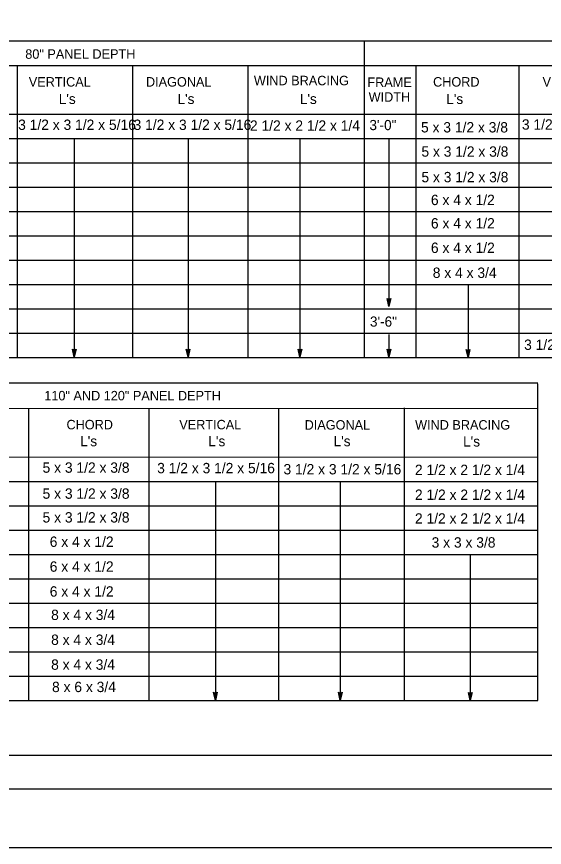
# Model space of a CAD drawing. Extents: x -894 to 866, y -472 to 714.
# Drawn here: x -232 to 158, y -472 to 142 of the extents above; entities that cross this region are included whole.
import ezdxf

# ---------------------------------------------------------------- set-up
doc = ezdxf.new("R2010")
doc.units = 0
for name, color, linetype in [('border_PLOTTING-ELEMENTS', 7, 'Continuous'), ('border_rw_22x34_Cut_Lines', 7, 'Continuous'), ('border_SHEET', 7, 'Continuous'), ('tcd_SIGN-QTY-TABLE', 7, 'Continuous')]:
    doc.layers.add(name, color=color, linetype=linetype)

msp = doc.modelspace()

# ---------------------------------------------------------------- linework, layer by layer
at = {"layer": 'border_PLOTTING-ELEMENTS'}
for points in [[(-894.04, -472.44), (865.96, -472.44), (865.96, 713.56), (-894.04, 713.56)], [(-864.04, 670.56), (835.96, 670.56), (835.96, -429.44), (-864.04, -429.44)]]:
    msp.add_lwpolyline(points, close=True, dxfattribs=at)
at = {"layer": 'border_rw_22x34_Cut_Lines'}
msp.add_lwpolyline([(-864.04, 670.56), (835.96, 670.56), (835.96, -429.44), (-864.04, -429.44)], close=True, dxfattribs=at)
at = {"layer": 'border_SHEET'}
msp.add_line((810.96, -404.44), (-814.04, -404.44), dxfattribs=at)
at = {"layer": 'tcd_SIGN-QTY-TABLE'}
for p, q in [((-804.63, 123.77), (410.36, 123.77)), ((24.69, -110.11), (24.69, 123.89)), ((-709.63, 105.77), (410.36, 105.54)), ((-231.8, -110.11), (-231.8, 105.89)), ((-146.41, -110.11), (-146.41, 105.89)), ((-61.3, -110.11), (-61.3, 105.89)), ((62.93, -110.11), (62.93, 105.89)), ((139.06, -110.11), (139.06, 105.89)), ((-804.63, 69.77), (410.36, 69.54)), ((-804.63, 51.77), (410.36, 51.54)), ((-189.8, 51.66), (-189.8, -110.11)), ((-105.72, 51.64), (-105.72, -110.11)), ((-23.08, 51.62), (-23.08, -110.11)), ((42.73, 51.62), (42.73, -71.26)), ((-804.63, 33.77), (410.36, 33.54)), ((-804.63, 15.77), (410.36, 15.54)), ((-804.63, -2.23), (410.36, -2.46)), ((-804.63, -20.23), (410.36, -20.46)), ((-804.63, -38.23), (410.36, -38.46)), ((-804.63, -56.23), (410.36, -56.46)), ((101.18, -56.46), (101.18, -110.4)), ((42.73, -72.66), (41.4, -66.66)), ((41.4, -66.66), (41.4, -66.66)), ((41.4, -66.66), (42.73, -67.46)), ((42.73, -71.27), (41.76, -66.89)), ((42.73, -69.9), (42.11, -67.07)), ((42.74, -68.51), (42.47, -67.31)), ((42.73, -67.46), (44.07, -66.66)), ((44.07, -66.66), (42.73, -72.66)), ((43.72, -66.88), (42.73, -71.28)), ((43.36, -67.11), (42.73, -69.9)), ((43.01, -67.29), (42.74, -68.51)), ((44.07, -66.66), (44.07, -66.66)), ((42.73, -72.66), (42.73, -72.66)), ((-804.63, -74.23), (410.36, -74.46)), ((-804.63, -92.23), (410.36, -92.46)), ((42.73, -93.28), (42.73, -110.11)), ((-189.8, -110.11), (-191.13, -104.11)), ((-191.13, -104.11), (-191.13, -104.11)), ((-191.13, -104.11), (-189.8, -104.91)), ((-189.8, -108.72), (-190.77, -104.34)), ((-189.8, -104.91), (-188.46, -104.11)), ((-188.46, -104.11), (-189.8, -110.11)), ((-188.81, -104.33), (-189.8, -108.73)), ((-188.46, -104.11), (-188.46, -104.11)), ((-105.72, -110.11), (-107.05, -104.11)), ((-107.05, -104.11), (-107.05, -104.11)), ((-107.05, -104.11), (-105.72, -104.91)), ((-105.73, -108.72), (-106.69, -104.34)), ((-105.72, -104.91), (-104.38, -104.11)), ((-104.38, -104.11), (-105.72, -110.11)), ((-104.74, -104.33), (-105.72, -108.73)), ((-104.38, -104.11), (-104.38, -104.11)), ((-23.08, -110.11), (-24.41, -104.11)), ((-24.41, -104.11), (-24.41, -104.11)), ((-24.41, -104.11), (-23.08, -104.91)), ((-23.08, -108.72), (-24.05, -104.34)), ((-23.08, -104.91), (-21.74, -104.11)), ((-21.74, -104.11), (-23.08, -110.11)), ((-22.09, -104.33), (-23.08, -108.73)), ((-21.74, -104.11), (-21.74, -104.11)), ((42.73, -110.11), (41.4, -104.11)), ((41.4, -104.11), (41.4, -104.11)), ((41.4, -104.11), (42.73, -104.91)), ((42.73, -108.72), (41.76, -104.34)), ((42.73, -104.91), (44.07, -104.11)), ((44.07, -104.11), (42.73, -110.11)), ((43.72, -104.33), (42.73, -108.73)), ((44.07, -104.11), (44.07, -104.11)), ((101.17, -110.35), (99.84, -104.35)), ((99.84, -104.35), (99.84, -104.35)), ((99.84, -104.35), (101.17, -105.15)), ((101.17, -105.15), (102.51, -104.35)), ((102.51, -104.35), (101.17, -110.35)), ((102.51, -104.35), (102.51, -104.35)), ((-804.63, -110.23), (410.36, -110.46)), ((-189.8, -107.35), (-190.42, -104.52)), ((-189.79, -105.97), (-190.06, -104.76)), ((-189.17, -104.56), (-189.8, -107.35)), ((-189.8, -110.11), (-189.8, -110.11)), ((-189.52, -104.74), (-189.79, -105.97)), ((-105.72, -107.35), (-106.35, -104.52)), ((-105.72, -105.97), (-105.99, -104.76)), ((-105.1, -104.56), (-105.72, -107.35)), ((-105.44, -104.74), (-105.72, -105.97)), ((-105.72, -110.11), (-105.72, -110.11)), ((-23.08, -107.35), (-23.7, -104.52)), ((-23.07, -105.97), (-23.34, -104.76)), ((-22.45, -104.56), (-23.08, -107.35)), ((-23.08, -110.11), (-23.08, -110.11)), ((-22.8, -104.74), (-23.07, -105.97)), ((42.73, -107.35), (42.11, -104.52)), ((42.74, -105.97), (42.47, -104.76)), ((43.36, -104.56), (42.73, -107.35)), ((42.73, -110.11), (42.73, -110.11)), ((43.01, -104.74), (42.74, -105.97)), ((101.17, -108.96), (100.2, -104.59)), ((101.17, -107.59), (100.55, -104.76)), ((101.17, -106.21), (100.91, -105)), ((102.16, -104.57), (101.17, -108.97)), ((101.8, -104.8), (101.17, -107.59)), ((101.45, -104.98), (101.17, -106.21)), ((101.17, -110.35), (101.17, -110.35)), ((-804.63, -128.97), (152.69, -128.97)), ((152.69, -363.92), (152.69, -129.69)), ((-704.63, -147.75), (152.69, -147.93)), ((-223.44, -363.7), (-223.44, -147.7)), ((-134.42, -363.7), (-134.42, -147.7)), ((-38.56, -363.7), (-38.56, -147.7)), ((54.19, -363.62), (54.19, -147.62)), ((-804.63, -183.74), (152.69, -183.93)), ((-804.63, -201.74), (152.69, -201.93)), ((-85.52, -201.76), (-85.52, -363.76)), ((6.75, -201.79), (6.75, -363.79)), ((-804.63, -219.74), (152.69, -219.93)), ((-804.63, -237.74), (152.69, -237.93)), ((-804.63, -255.74), (152.69, -255.93)), ((102.83, -255.99), (102.83, -363.99)), ((-804.63, -273.74), (152.69, -273.93)), ((-804.63, -291.74), (152.69, -291.93)), ((-804.63, -309.74), (152.69, -309.93)), ((-804.63, -327.74), (152.69, -327.93)), ((-804.63, -345.74), (152.69, -345.93)), ((-85.52, -363.76), (-86.85, -357.76)), ((-86.85, -357.76), (-86.85, -357.76)), ((-86.85, -357.76), (-85.52, -358.56)), ((-85.53, -362.37), (-86.5, -358)), ((-85.52, -361), (-86.15, -358.17)), ((-85.52, -359.62), (-85.79, -358.41)), ((-85.52, -358.56), (-84.18, -357.76)), ((-84.18, -357.76), (-85.52, -363.76)), ((-84.54, -357.98), (-85.52, -362.38)), ((-84.9, -358.21), (-85.52, -361)), ((-85.25, -358.39), (-85.52, -359.62)), ((-84.18, -357.76), (-84.18, -357.76)), ((6.75, -363.79), (5.42, -357.79)), ((5.42, -357.79), (5.42, -357.79)), ((5.42, -357.79), (6.75, -358.59)), ((6.74, -362.39), (5.78, -358.02)), ((6.75, -361.02), (6.12, -358.2)), ((6.75, -359.64), (6.48, -358.43)), ((6.75, -358.59), (8.09, -357.79)), ((8.09, -357.79), (6.75, -363.79)), ((7.73, -358), (6.75, -362.41)), ((7.37, -358.24), (6.75, -361.02)), ((7.03, -358.41), (6.75, -359.64)), ((8.09, -357.79), (8.09, -357.79)), ((102.84, -363.88), (101.51, -357.88)), ((101.51, -357.88), (101.51, -357.88)), ((101.51, -357.88), (102.84, -358.68)), ((102.83, -362.49), (101.87, -358.12)), ((102.84, -361.12), (102.21, -358.29)), ((102.84, -359.74), (102.57, -358.53)), ((102.84, -358.68), (104.18, -357.88)), ((104.18, -357.88), (102.84, -363.88)), ((103.82, -358.1), (102.84, -362.5)), ((103.46, -358.33), (102.84, -361.12)), ((103.11, -358.51), (102.84, -359.74)), ((104.18, -357.88), (104.18, -357.88)), ((-804.63, -363.74), (152.69, -363.93)), ((-85.52, -363.76), (-85.52, -363.76)), ((6.75, -363.79), (6.75, -363.79)), ((102.84, -363.88), (102.84, -363.88))]:
    msp.add_line(p, q, dxfattribs=at)

# ---------------------------------------------------------------- texts
for s, height, p in [('80" PANEL DEPTH', 7, (-225.95, 110.53)), ('VERTICAL', 7, (-223.35, 89.97)), ('DIAGONAL', 7, (-136.77, 89.97)), ('WIND BRACING', 7, (-57.04, 90.95)), ('FRAME', 7, (26.82, 89.7)), ('CHORD', 7, (75.35, 89.97)), ('VERTICAL', 7, (156.23, 89.97)), ("L's", 7.5, (-201.2, 77.09)), ("L's", 7.5, (-113.48, 77.09)), ("L's", 7.5, (-23.09, 77.09)), ('WIDTH', 7, (27.75, 78.76)), ("L's", 7.5, (85.07, 77.09)), ('3 1/2 x 3 1/2 x 5/16', 7.6486, (-231.23, 57.94)), ('3 1/2 x 3 1/2 x 5/16', 7.6486, (-145.93, 57.94)), ('2 1/2 x 2 1/2 x 1/4', 7.6486, (-59.96, 57.32)), ('3\'-0"', 7.5, (28.31, 57.79)), ('5 x 3 1/2 x 3/8', 7.6486, (66.44, 56.06)), ('3 1/2 x 3 1/2 x 5/16', 7.6486, (140.98, 58.14)), ('5 x 3 1/2 x 3/8', 7.6486, (66.74, 38.13)), ('5 x 3 1/2 x 3/8', 7.6486, (66.74, 19.25)), ('6 x 4 x 1/2', 7.6486, (73.75, 2.38)), ('6 x 4 x 1/2', 7.6486, (73.75, -14.92)), ('6 x 4 x 1/2', 7.6486, (73.75, -33)), ('8 x 4 x 3/4', 7.6486, (75.12, -51.45)), ('3\'-6"', 7.5, (28.7, -87.49)), ('3 1/2 x 3 1/2 x 3/8', 7.6486, (142.6, -104.67)), ('110" AND 120" PANEL DEPTH', 7, (-211.89, -142)), ('CHORD', 7, (-195.49, -163.42)), ('VERTICAL', 7, (-112.16, -163.42)), ('DIAGONAL', 7, (-19.55, -163.61)), ('WIND BRACING', 7, (62.07, -163.59)), ("L's", 7.5, (-185.4, -175.93)), ("L's", 7.5, (-90.67, -175.93)), ("L's", 7.5, (1.84, -175.93)), ("L's", 7.5, (97.52, -176.11)), ('5 x 3 1/2 x 3/8', 7.6486, (-213.16, -195.51)), ('3 1/2 x 3 1/2 x 5/16', 7.6486, (-128.5, -195.86)), ('3 1/2 x 3 1/2 x 5/16', 7.6486, (-35.16, -196.71)), ('2 1/2 x 2 1/2 x 1/4', 7.6486, (61.95, -197.16)), ('5 x 3 1/2 x 3/8', 7.6486, (-213.16, -214.73)), ('2 1/2 x 2 1/2 x 1/4', 7.6486, (61.95, -215.55)), ('5 x 3 1/2 x 3/8', 7.6486, (-213.16, -232.29)), ('2 1/2 x 2 1/2 x 1/4', 7.6486, (61.95, -233.1)), ('6 x 4 x 1/2', 7.6486, (-207.88, -250.28)), ('3 x 3 x 3/8', 7.6486, (74.27, -250.82)), ('6 x 4 x 1/2', 7.6486, (-207.88, -268.67)), ('6 x 4 x 1/2', 7.6486, (-207.88, -287.06)), ('8 x 4 x 3/4', 7.6486, (-206.86, -304.36)), ('8 x 4 x 3/4', 7.6486, (-206.86, -322.75)), ('8 x 4 x 3/4', 7.6486, (-206.86, -341.14)), ('8 x 6 x 3/4', 7.6486, (-206.17, -357.64))]:
    msp.add_text(s, height=height, dxfattribs=at).set_placement(p)

doc.saveas('drawing.dxf')
